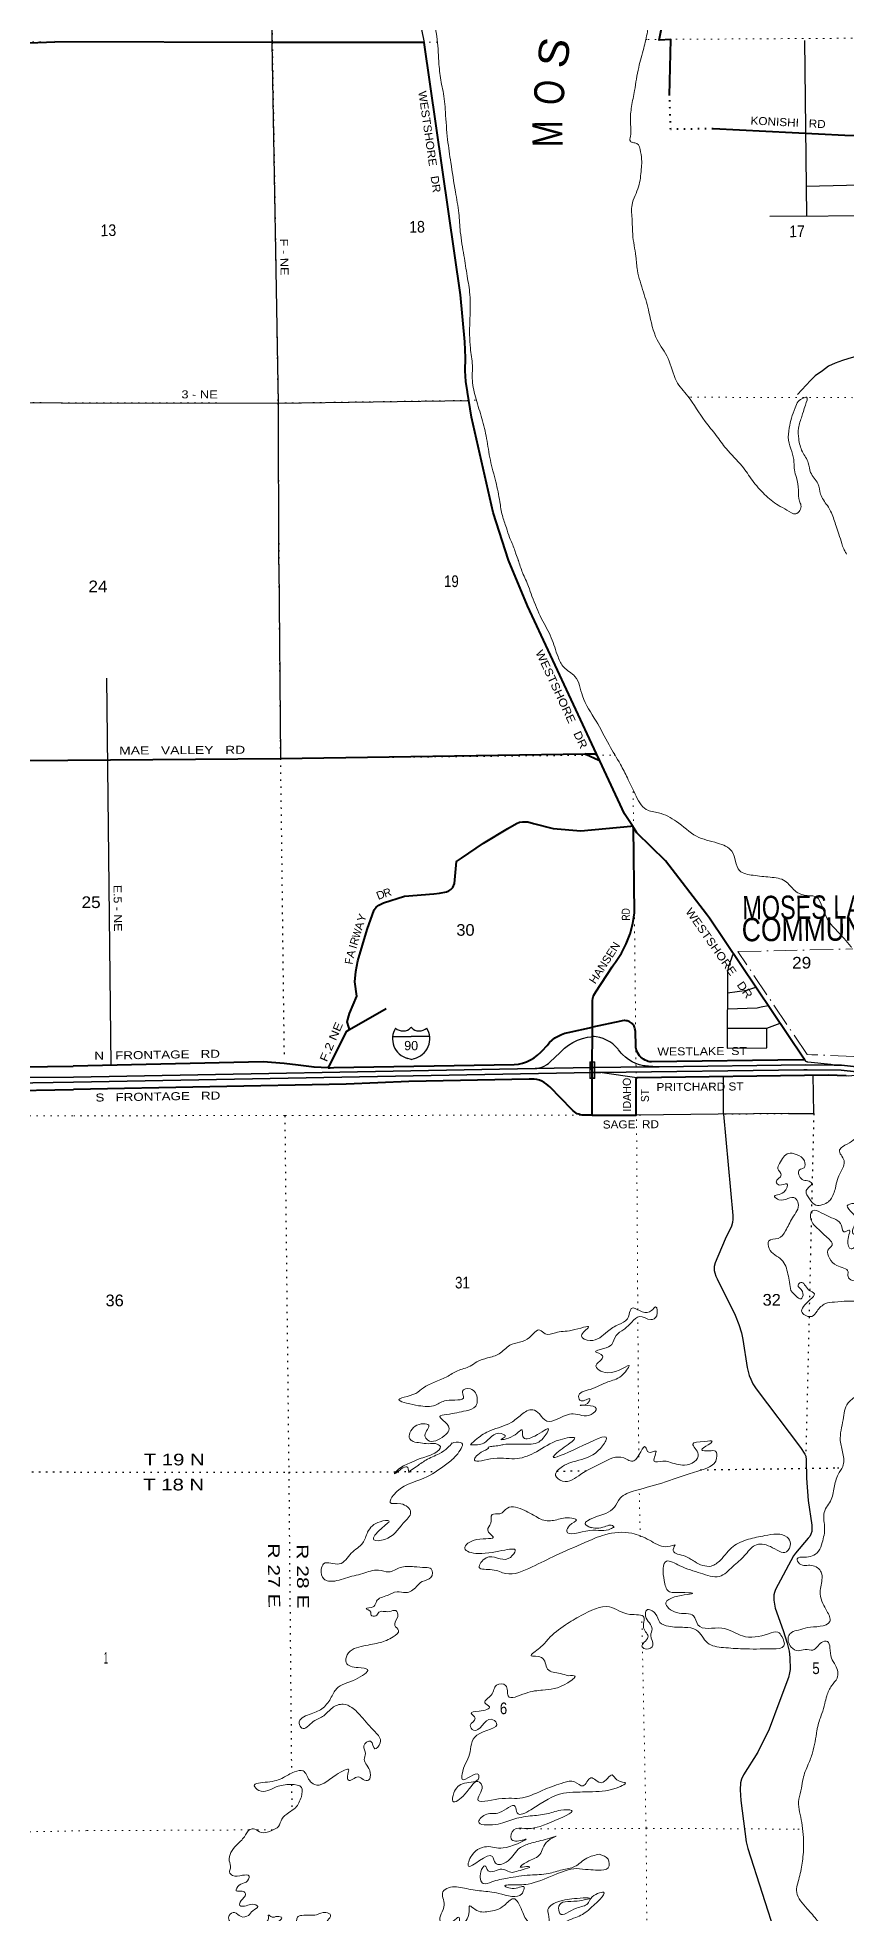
# Model space of a CAD drawing. Header units: feet. Extents: x 248627 to 501257, y -181930 to 5472.
# Drawn here: x 406063 to 418192, y -154041 to -125913 of the extents above; entities that cross this region are included whole.
import ezdxf
from ezdxf.enums import TextEntityAlignment as Align

# ---------------------------------------------------------------- set-up
doc = ezdxf.new("R2010")
doc.units = ezdxf.units.FT
doc.header["$LTSCALE"] = 70
for name, pattern in [('DOT_DASHED', [7.7, 5, -1.2, 0.3, -1.2]), ('DOTTED', [1.5, 0.3, -1.2]), ('MEDIUM_DASHED', [4.5, 3, -1.5])]:
    doc.linetypes.add(name, pattern=pattern)
for name, color, linetype, lineweight in [('15', 7, 'Continuous', 25), ('18', 7, 'Continuous', 35), ('19', 7, 'Continuous', 25), ('26', 7, 'Continuous', 40), ('27', 7, 'Continuous', 40), ('29', 7, 'Continuous', 25), ('39', 7, 'Continuous', 13), ('41', 7, 'MEDIUM_DASHED', 13), ('44', 7, 'DOT_DASHED', 13), ('53', 7, 'DOTTED', 40), ('6', 7, 'DOTTED', 25), ('61', 7, 'Continuous', 13), ('7', 7, 'DOTTED', 13)]:
    doc.layers.add(name, color=color, linetype=linetype, lineweight=lineweight)
doc.layers.add('30', color=7, linetype='Continuous')

msp = doc.modelspace()

# ---------------------------------------------------------------- linework, layer by layer
at = {"layer": '15'}
for p, q in [((411388.89, -140889.79), (411665.3, -140889.79)), ((411661.6, -140758.32), (411664.5, -140755.41)), ((411667.67, -140757.79), (411664.24, -140755.41)), ((411665.3, -141235.37), (411601.41, -141217.41)), ((411664.77, -141235.63), (411728.4, -141216.89))]:
    msp.add_line(p, q, dxfattribs=at)
msp.add_lwpolyline([(411940.66, -140889.79), (411664.77, -140889.79), (411665.3, -140889.79)], dxfattribs=at)
for centre, radius, start, end in [((411691.52, -140924.89), 306.13, 148.44438, 254.43371), ((411542.92, -140642.29), 165.66, 227.34212, 315.81153), ((411786.61, -140642.29), 165.66, 224.18848, 312.69412), ((411638.01, -140924.89), 306.13, 283.08091, 31.62481)]:
    msp.add_arc(centre, radius, start, end, dxfattribs=at)
at = {"layer": '18'}
for p, q in [((406599.9, -141499.77), (413525.49, -141373.28)), ((406601.26, -141575.54), (414379.31, -141433.13)), ((413525.49, -141373.28), (414379.59, -141358.11))]:
    msp.add_line(p, q, dxfattribs=at)
for points in [[(414379.31, -141433.13), (414416.01, -141432.46), (414510.26, -141431.29)], [(414379.59, -141358.11), (414417, -141357.45), (415196, -141347.77), (415385.33, -141345.42)], [(418528.61, -141442.44), (418113.26, -141396.29), (417601.61, -141393.25), (417581.27, -141393.13), (417551.61, -141393.5), (414510.26, -141431.29)], [(415385.33, -141345.42), (417575.68, -141318.2), (418007.53, -141320.76)], [(420823.39, -142014.95), (420806.38, -142009.7), (420256.93, -141840.25), (419981.24, -141751.04), (419314.76, -141535.37), (419280.39, -141524.25), (419264.76, -141519.87), (419131.51, -141482.53), (418656.27, -141381.26), (418117.63, -141321.41), (418007.53, -141320.76)], [(389867.24, -141747.84), (393600.61, -141680.31), (398973.74, -141595.14), (404336.8, -141513.98), (406599.91, -141500.38)], [(389891.76, -141840.25), (390040.61, -141843.81), (398949.54, -141701.81), (406601.27, -141576.35)]]:
    msp.add_lwpolyline(points, dxfattribs=at)
at = {"layer": '19'}
for points in [[(413525.49, -141373.28), (413547.3, -141369.34), (413586.01, -141362), (413623.74, -141350.65), (413660.07, -141335.42), (413694.62, -141316.48), (413700, -141312.75), (413723.58, -141296.39), (413750, -141271.35), (413892.36, -141136.36), (413917.29, -141111.36), (413942.29, -141087.81), (413963.13, -141068.18), (414024.22, -141020.71), (414089.93, -140979.89), (414159.55, -140946.16), (414232.32, -140919.9), (414307.43, -140901.38), (414357, -140894.55), (414381.78, -140891.05)], [(415385.33, -141345.42), (415352, -141343.95), (415221, -141338.15), (415195.67, -141336.04), (415171, -141333.22), (415146.96, -141329.92), (415088.24, -141315.96), (415031.31, -141295.93), (414976.77, -141270.06), (414925.24, -141238.63), (414877.28, -141201.99), (414833.41, -141160.54), (414815.56, -141139.73), (414800.5, -141122.18), (414775.61, -141089.73), (414768.37, -141080.3), (414730.68, -141039.75), (414688.97, -141003.36), (414643.67, -140971.53), (414595.3, -140944.61), (414544.38, -140922.89), (414491.46, -140906.62), (414437.14, -140895.96), (414407, -140893.28), (414381.78, -140891.05)], [(415048.3, -141510.93), (414530.37, -141434.29), (414510.26, -141431.29)], [(418007.53, -141320.76), (417957.53, -141310.56), (417613.5, -141275.96), (417613.2, -141275.94), (417607.14, -141275.11), (417601.2, -141273.66), (417595.44, -141271.59), (417589.93, -141268.93), (417587.81, -141267.62), (417565.17, -141242.63)], [(418186.1, -141477.48), (418228.06, -141480.18), (418270.07, -141478.49), (418311.68, -141472.41), (418330.42, -141468.2), (418451.93, -141448.06), (418517.76, -141443.23), (418528.61, -141442.44)]]:
    msp.add_lwpolyline(points, dxfattribs=at)
at = {"layer": '26'}
for p, q in [((414495.38, -136760.17), (414444.92, -136651.95)), ((410742.33, -140786.8), (411292.55, -140472.85)), ((414381.78, -140891.05), (414382.46, -140753.71)), ((404366.98, -141366.99), (406596.94, -141333.84)), ((414379.31, -141433.13), (414379.59, -141358.11))]:
    msp.add_line(p, q, dxfattribs=at)
for points in [[(415539.68, -126780.43), (415560.37, -125944.05), (415380.98, -125951.46), (415554.72, -125100.13), (416394.09, -123257.51), (420019.84, -123206.93), (420082.87, -123237.89), (420114, -123291.56), (420131.83, -123395.72), (420138.06, -123869.16)], [(404269.63, -126027.41), (404432.34, -126021.3), (404693.47, -125991.36), (404820.31, -125984.59), (404907.34, -126045.82), (404992.55, -126165.57), (405045.94, -126244.19), (405077.04, -126212.79), (405102.16, -126183.63), (405136.95, -126089.61), (405208.46, -126006.31), (405288.44, -125987.19), (405688.53, -126004.44), (406322.31, -125978.05)], [(413122.78, -133751.36), (412893, -133035.05), (412569, -131603.05), (412511, -131230.05), (412509.85, -131224.64), (412485.18, -131068.21), (412477, -130910.05), (412480, -130715.05), (412469, -130476.05), (412404, -129772.05), (411858, -125989.05), (409596, -125986.05), (406322.31, -125978.05)], [(419798, -127440.05), (419771.1, -127439.18), (418165.51, -127381.81), (416195.27, -127280.46)], [(414444.92, -136651.95), (413410.44, -134433.43), (413122.77, -133751.36)], [(406514.93, -136748.19), (409704.4, -136725.04), (414267.46, -136654.69)], [(414267.46, -136654.69), (414420.12, -136652.34), (414444.92, -136651.95)], [(414495.38, -136760.17), (414470.58, -136748.69), (414291.63, -136665.88), (414267.46, -136654.69)], [(404350.98, -136754.9), (404362.97, -136754.9), (406514.93, -136748.19)], [(414981.85, -137733.81), (414865.68, -137554.31), (414495.38, -136760.17)], [(410742.33, -140786.8), (410730.71, -140749.57), (410706.58, -140672.24), (410742.41, -140546.25), (410848.37, -140286.56), (410818.94, -140073.81), (410833.03, -139917.57), (410863.3, -139755.46), (411006.18, -139285.6), (411108.53, -138993.8), (411141.61, -138952.44), (411182.19, -138921.07), (411250.71, -138888.79), (411563.81, -138789.27), (412004.86, -138751), (412089.67, -138740.2), (412192.96, -138719.9), (412231.7, -138705.13), (412261.15, -138689.07), (412290.72, -138655.3), (412312.63, -138597.3), (412347.06, -138268.84), (412418.16, -138215.33), (412748.93, -137993.68), (413115.94, -137770.33), (413242.48, -137695.59), (413290.43, -137677.13), (413332.46, -137671.98), (413412.17, -137673.44), (413497.12, -137695.46), (413793.88, -137770.2), (414209.83, -137805.89), (414956.47, -137736.15), (414981.85, -137733.81)], [(414382.46, -140753.71), (414384.34, -140370.74), (414384.43, -140351.04), (414387.63, -140320.74), (414388.04, -140317.62), (414392.68, -140298.32), (414399.31, -140279.6), (414404, -140269.76), (414418.2, -140244.83), (414434.66, -140219.76), (414678.49, -139848.52), (414700.35, -139815.25), (414712.98, -139798.52), (414729.95, -139776.06), (414816.8, -139642.1), (414889.17, -139499.79), (414946.26, -139350.7), (414987.46, -139196.45), (415012.31, -139038.75), (414996.72, -137758.81), (414981.85, -137733.81)], [(417565.17, -141242.63), (417548.37, -141217.62), (416138.64, -139118.77), (416095.04, -139055.28), (415479.68, -138259.47), (415049.75, -137838.72), (414981.85, -137733.81)], [(410422.19, -141358.76), (410451.66, -141359.6), (410504.74, -141357.72), (413209.13, -141311.39), (413272.89, -141303.91), (413335.52, -141289.81), (413396.34, -141269.25), (413454.67, -141242.43), (413509.88, -141209.67), (413561.36, -141171.32), (413608.55, -141127.79), (413627.33, -141107.68), (413702.15, -141024.53), (413737.85, -140983.17), (413777.67, -140945.77), (413821.19, -140912.73), (413867.92, -140884.43), (413917.36, -140861.17), (413968.95, -140843.2), (414019.17, -140831.27), (414381.49, -140753.92), (414382.46, -140753.71)], [(410422.19, -141358.76), (410434.18, -141335.16), (410700.77, -140810.51), (410742.33, -140786.8)], [(414379.59, -141358.11), (414379.92, -141270.05), (414381.78, -140891.05)], [(417565.17, -141242.63), (417540.18, -141242.93), (415270.01, -141269.98), (415244.06, -141270.29), (415220.01, -141264.44), (415199.22, -141257.77), (415174.25, -141246.75), (415150.57, -141233.19), (415128.44, -141217.23), (415108.1, -141199.03), (415089.77, -141178.82), (415073.65, -141156.8), (415059.92, -141133.21), (415048.74, -141108.32), (415040.21, -141082.39), (415034.46, -141055.77), (415031.45, -141028.09), (415030.99, -141005.77), (415027.65, -140840.69), (415027.12, -140814.73), (415025.09, -140790.69), (415024.56, -140786.53), (415020.66, -140769.93), (415015.04, -140753.82), (415007.78, -140738.4), (414998.94, -140723.81), (414988.62, -140710.24), (414976.95, -140697.81), (414964.03, -140686.67), (414950.03, -140676.94), (414935.08, -140668.74), (414919.36, -140662.13), (414903.03, -140657.21), (414886.28, -140654.02), (414869.29, -140652.6), (414860.32, -140652.79), (414829.67, -140655.63), (414810.32, -140659.88), (414382.46, -140753.71)], [(410422.19, -141358.76), (410211.24, -141352.77), (409972.86, -141320.84), (409759.19, -141297.08), (409446, -141269.05), (406596.94, -141333.84)], [(414376.62, -142071), (414377, -142046), (414378.98, -141520.05), (414379.31, -141433.13)], [(415048.3, -141510.93), (415048.38, -141510.87), (415050.52, -141509.6), (415052.78, -141508.55), (415055.14, -141507.75), (415057.57, -141507.2), (415060.04, -141506.91), (415061.1, -141506.86), (417916.07, -141465.36), (418186.1, -141477.48)], [(388242.92, -142443.63), (388367.21, -142445.68), (388393.89, -142446.12), (388417.21, -142444.2), (388449.6, -142441.54), (388504.19, -142431.23), (388557.41, -142415.27), (388608.67, -142393.83), (388648.98, -142371.77), (388673.98, -142353.77), (388698.98, -142339.53), (389005.26, -142165.04), (389030.26, -142150.8), (389055.26, -142135.96), (389140.74, -142092.1), (389256.53, -142047.28), (389376.38, -142014.8), (389498.96, -141995.03), (389607.89, -141988.32), (393610.57, -141917.87), (398953.52, -141820.59), (404368.91, -141725.39), (406603.24, -141686.17)], [(414376.62, -142071), (414351.62, -142071.11), (414269.73, -142071.47), (414254.91, -142071.66), (414229.26, -142069.87), (414203.94, -142065.41), (414179.23, -142058.33), (414155.39, -142048.7), (414132.69, -142036.64), (414111.37, -142022.27), (414091.67, -142005.75), (414073.81, -141987.26), (413744.08, -141647.02), (413720.35, -141623.91), (413690.19, -141599.78), (413657.68, -141578.94), (413623.16, -141561.61), (413587.02, -141547.99), (413549.66, -141538.21), (413511.48, -141532.4), (413472.9, -141530.61), (413434.35, -141532.86), (411631.71, -141566.56), (411163.08, -141583.86), (410689.12, -141604.58), (406603.24, -141686.17)], [(414376.62, -142071), (414401.62, -142071.06), (415040.02, -142072.57), (415037.83, -141529.73)], [(415037.82, -141529.73), (415038.05, -141527.25), (415038.53, -141524.8), (415039.27, -141522.42), (415040.26, -141520.13), (415041.47, -141517.96), (415042.91, -141515.93), (415044.55, -141514.05), (415046.38, -141512.36), (415048.3, -141510.93)]]:
    msp.add_lwpolyline(points, dxfattribs=at)
at = {"layer": '29'}
for p, q in [((417561.32, -125954.91), (417594.63, -128587.79)), ((417588.98, -128141.32), (419780.4, -128085.69)), ((417042.75, -128591.75), (418869.09, -128578.66)), ((404313.29, -131378.95), (406418, -131389.08)), ((409680, -133813.68), (409704.4, -136724.17)), ((407097.13, -135516.52), (407162.57, -141320.98)), ((416348.12, -142056.32), (416346.93, -141487.1))]:
    msp.add_line(p, q, dxfattribs=at)
at = {"layer": '29', "linetype": 'DOTTED'}
msp.add_line((417700.2, -142048.11), (417582.29, -147186.34), dxfattribs=at)
at = {"layer": '29'}
for points in [[(412092.97, -116585.61), (412133.76, -120541.99), (412109.19, -120558.29), (412060.25, -120566.93), (412028.07, -120563.98), (410855.7, -120585.98), (410814.81, -120596.9), (410790.26, -120621.46), (410776.23, -120653.05), (410779.73, -120677.61), (410794.15, -120762.23), (411323.45, -123269.28), (411435.7, -123872.89), (411561.98, -124518.62), (411858, -125989.05)], [(409680, -133813.68), (409677, -131393.88), (409582, -125987.05), (409514, -120599.05), (409503, -120161.05)], [(418906, -130508.05), (418578.47, -130625.6), (418213.67, -130730.51), (418130.56, -130755.37), (418022.71, -130794.22), (417923.5, -130841.69), (417832.9, -130910.74), (417724.45, -130984.55), (417651.72, -131053.16), (417457.19, -131265)], [(406418, -131389.08), (409660.74, -131396.1), (412531.89, -131355.74)], [(416494.21, -139648.15), (416424.21, -139840.42), (416409.45, -139910.84), (416403.4, -141064.37), (416995.42, -141060.12), (416998.53, -140767.56)], [(416407.74, -140236.45), (416697.57, -140198.23), (416833.02, -140152.59)], [(416406.49, -140475.6), (416852.34, -140459.74), (416913.01, -140448.85), (417016.39, -140425.59)], [(416404.96, -140766.33), (416998.53, -140767.56), (417195.05, -140691.59)], [(417322.74, -142048.27), (417700.2, -142048.11), (417691.99, -141468.62)], [(417322.74, -142048.27), (416267.55, -142055.15), (415040.02, -142072.57)], [(416348.12, -142056.32), (416486.74, -143573.45), (416486.74, -143630.32), (416483.89, -143681.49), (416467.8, -143732.94), (416370.65, -143930.72), (416223.07, -144283.71), (416209.66, -144340.38), (416208.24, -144401.51), (416216.77, -144433.5), (416233.95, -144483.34), (416252.29, -144523.76), (416524.71, -145067.27), (416576.26, -145208.94), (416616.05, -145336.88), (416638.61, -145434.16), (416703.98, -145854.62), (416732.57, -145973.75), (416755.3, -146027.77), (416789.4, -146101.69), (416838.44, -146172.83), (417502.56, -147053.26), (417565.24, -147152.22), (417582.29, -147186.34), (417586.62, -147236.86), (417591.25, -147513.04), (417615.75, -147846.67), (417673.54, -148217.31), (417673.24, -148283.79), (417670.39, -148312.22), (417659.03, -148352.03), (417641.39, -148388.71), (417617.24, -148415.01), (417425.99, -148638.48), (417398.88, -148680.37), (417129.43, -149181.31), (417110.55, -149227.73), (417102.02, -149265.4), (417102.02, -149345.01), (417110.55, -149405.43), (417122.21, -149463.86), (417243.13, -149798.5), (417302.38, -149989.7), (417330.8, -150109.11), (417342.17, -150203.9), (417347.85, -150380.63), (417339.21, -150430.25), (417322.28, -150502.88), (417176.83, -150887.82), (417032.45, -151278.76), (416862.48, -151622.43), (416645.91, -151962.84), (416617.49, -152025.39), (416603.75, -152080.99), (416597.6, -152187.45), (416608, -152345.16), (416688.54, -152965.06), (416710.92, -153066.81), (417144.38, -154404.93)]]:
    msp.add_lwpolyline(points, dxfattribs=at)
at = {"layer": '39'}
msp.add_line((412302.72, -146976.53), (412272.17, -146994.43), dxfattribs=at)
for points in [[(417233.56, -117908.67), (417303, -118163.05), (417301, -118495.05), (417275, -118727.05), (417270, -118999.05), (417252, -119221.05), (417215, -119620.05), (417147, -119958.05), (417101, -120263.05), (417044, -120546.05), (416926, -120933.05), (416805, -121348.05), (416683, -121683.05), (416594, -122017.05), (416486, -122357.05), (416378, -122701.05), (416260, -122984.05), (416120, -123226.05), (415987, -123458.05), (415858, -123773.05), (415783, -124038.05), (415656, -124365.05), (415508, -124494.05), (415390, -124851.05), (415323, -125134.05), (415266, -125458.05), (415207, -125825.05), (415153, -126072.05), (415076, -126361.05), (415014, -126709.05), (414970, -126949.05), (414952, -127165.05), (414952, -127393.05), (414952, -127469.05), (414990, -127487.05), (415047, -127500.05), (415105, -127629.05), (415122, -127772.05), (415114, -127889.05), (415075, -128149.05), (414977, -128419.05), (414978, -128655.05), (414986, -128864.05), (415034, -129195.05), (415058, -129404.05), (415148, -129729.05), (415230, -130033.05), (415353, -130444.05), (415517, -130724.05), (415642, -131064.05), (415811, -131289.05), (416073, -131668.05), (416238, -131878.05), (416389, -132077.05), (416627, -132340.05), (416782, -132555.05), (416965, -132764.05), (417167, -132924.05), (417299, -133000.05), (417431, -133055.05), (417494, -133004.05), (417509, -132923.05), (417487, -132865.05), (417470, -132698.05), (417441, -132510.05), (417410, -132397.05), (417404, -132281.05), (417373, -132122.05), (417322, -131952.05), (417334, -131767.05), (417366, -131619.05), (417423, -131465.05), (417468, -131369.05), (417543, -131321.05), (417593, -131306.05), (417575, -131426.05), (417522, -131594.05), (417473, -131768.05), (417476, -131931.05), (417530, -132123.05), (417619, -132291.05), (417654, -132435.05), (417764, -132602.05), (417803, -132758.05), (417905, -132929.05)], [(413666, -119979.05), (413632, -120068.05), (413597, -120246.05), (413521, -120497.05), (413465, -120734.05), (413372, -121117.05), (413286, -121370.05), (413180, -121650.05), (413089, -121919.05), (412894, -122276.05), (412820, -122482.05), (412701, -122694.05), (412552, -122880.05), (412420, -123149.05), (412187, -123397.05), (412133, -123523.05), (412050, -123706.05), (411975, -123906.05), (411910, -124057.05), (411857, -124150.05), (411801, -124157.05), (411766, -124110.05), (411725, -123950.05), (411696, -123807.05), (411660, -123717.05), (411623, -123678.05), (411583, -123574.05), (411527, -123468.05), (411497, -123390.05), (411491, -123286.05), (411479, -123280.05), (411467, -123373.05), (411470, -123471.05), (411460, -123574.05), (411492, -123757.05), (411581, -124019.05), (411626, -124155.05), (411677, -124309.05), (411765, -124635.05), (411836, -124858.05), (411858, -124952.05), (411919, -125200.05), (411975, -125511.05), (412055, -125947.05), (412082, -126315.05), (412115, -126584.05), (412144, -126716.05), (412178, -127030.05), (412212, -127444.05), (412260, -127789.05), (412329, -128225.05), (412379, -128546.05), (412402, -128826.05), (412457, -129183.05), (412505, -129490.05), (412545, -129767.05), (412544, -130176.05), (412553, -130569.05), (412582, -130828.05), (412582, -131055.05), (412638, -131334.05), (412724, -131624.05), (412796, -131925.05), (412852, -132248.05), (412934, -132575.05), (412994, -132874.05), (413032, -133080.05), (413092, -133262.05), (413141, -133411.05), (413213, -133586.05), (413234, -133654.05), (413272, -133754.05)], [(417905, -132929.05), (417965, -133041.05), (418037, -133241.05), (418078, -133357.05), (418121, -133499.05), (418150, -133577.05), (418167, -133611.05), (418191.63, -133658.68)], [(413474.75, -134290.48), (413425.09, -134143.99), (413335.55, -133935.95), (413270.02, -133749.33)], [(413474.75, -134290.48), (413621.08, -134626.78), (413764.93, -134911.93), (413866.57, -135199.87), (413951.76, -135353.27), (414121.25, -135495.05), (414232.98, -135784.82), (414436.78, -136161.44), (414632.22, -136520.1), (414802.32, -136810.81), (414906.46, -137012.16), (415021.4, -137255.58), (415190.47, -137487.93), (415374.47, -137538.87), (415642.31, -137666.76), (415944, -137888.62), (416257.68, -137991.5), (416473.12, -138114.32), (416588.88, -138404.01), (416793.34, -138474.7), (417045.34, -138502.25), (417273.73, -138560.42), (417417.11, -138704.7), (417629.73, -138781.27), (417704.26, -138785.93), (417884.73, -139094.56), (418053.52, -139310.82), (418254.74, -139540.57), (418269.19, -139557.16)], [(419754.23, -141789.83), (419658.72, -141805.01), (419482.48, -141737.83), (419392.39, -141763.64), (419356.65, -141905.19), (419276.58, -142043.53), (419248.67, -142287.57), (419192.71, -142423.45), (419094.32, -142435.33), (418964.56, -142379.36), (418925.36, -142323.73), (418731.66, -142293.1), (418573.88, -142360.42), (418371.22, -142392.34), (418267.9, -142466.7), (418130.45, -142545.72), (418089.02, -142592.78), (418156.18, -142750.53), (418145.66, -142839.28), (418066.06, -143003.78), (418032.15, -143135.23), (417964.93, -143317.61), (417921.56, -143368.72), (417835.81, -143412.57), (417733.33, -143420.5), (417635.05, -143323.7), (417584.79, -143211.92), (417618.11, -143160.99), (417671.18, -143089.57), (417612.25, -143056.44), (417527.34, -143033.86), (417486.61, -142891.71), (417556.45, -142858.22), (417560.72, -142757.51), (417438.26, -142659.14), (417321.28, -142643.19), (417189.13, -142794.56), (417162.35, -142873.55), (417214.29, -142967.19), (417135.67, -143073.3), (417184.76, -143118.68), (417299.09, -143098.45), (417251, -143224.13), (417113.37, -143293.09), (417178.55, -143338.17), (417423.63, -143315.53), (417469.26, -143393.18), (417382.53, -143610.14), (417277.34, -143807.31), (417168.62, -143918), (417028.41, -143954.8), (417032.47, -144071.46), (417218.52, -144239.1), (417314.83, -144452.67), (417355.38, -144699.48)], [(418393.08, -144553.51), (418278.32, -144549.59), (418214.9, -144490.38), (418215.68, -144419.93), (418047.03, -144326.43), (417936.43, -144215.77), (417914.2, -144095.42), (417975.28, -144021.84), (417882.36, -143886.7), (417755.53, -143768.28), (417658.63, -143635.22), (417680.47, -143504), (417813.79, -143533.74), (417935.61, -143595.89), (418063.42, -143655.92), (418123.35, -143745.38), (418152.85, -143821.32), (418228.86, -143795.76), (418211.43, -143949.05), (418259.96, -144076.96), (418364.73, -143970.37), (418357.1, -143879.94), (418288.04, -143842.97), (418306.25, -143733.96), (418322.23, -143612.9), (418280.69, -143539.2), (418204.29, -143427.91), (418302.32, -143395.9), (418429.68, -143429.78), (418592.33, -143410.67), (418679.77, -143348.68), (418699.74, -143225.54), (418832.46, -143106.35), (418962.78, -143079.79), (419002.94, -143189.75), (419038.16, -143247.46), (418983.22, -143326.97), (418881.59, -143383.19), (418802.26, -143563.78), (418777.18, -143739.34), (418779.54, -143874.15), (418804.28, -144022.62), (418719.63, -144128.85), (418561.4, -144284.73), (418512.87, -144332.33)], [(417355.38, -144699.48), (417524.42, -144815.1), (417530.73, -144716.36), (417466.57, -144614.9), (417506.2, -144579.96), (417622.8, -144688.5), (417710.39, -144749.27), (417647.54, -144836.98), (417526.18, -145030.42), (417674.08, -145088.06), (417751.15, -145008.15), (417877.97, -144897.12), (418010.34, -144872.54), (418207.29, -144858.84), (418432.78, -144866.75), (418610.99, -144931.88), (418658.28, -145104.1), (418550.66, -145277.16), (418445.85, -145381.74), (418453.3, -145576.83), (418442.54, -145766.22), (418377.16, -146053.22), (418417.21, -146157.14), (418217.98, -146384.22), (418139.93, -146637.24), (418099.14, -146949.95), (418138.77, -147144.45), (418136.13, -147337.71), (418065.8, -147457.75), (418008.85, -147652.02), (417950.1, -147858.39), (417891.35, -147950.05), (417852.95, -148055.42), (417864.53, -148256.47), (417828.19, -148478.53), (417770.14, -148610.42), (417676.81, -148680.57), (417560.42, -148698.83), (417452.16, -148720.95), (417489.71, -148796.74), (417667.21, -148821.64), (417813.91, -148925.6), (417823.9, -149036.11), (417797.47, -149249.94), (417836.19, -149392.12), (417898.58, -149507.7), (417943.54, -149661.84), (417797.94, -149734.97), (417605.09, -149752.62), (417470.96, -149791.33), (417366.96, -149827.47), (417327.51, -149872.47), (417362.77, -150046.92), (417466.38, -150103.37), (417570.62, -150081.32), (417689.51, -150091.2), (417816.3, -149978.16), (417906.6, -149964.42), (417944.43, -150056.3), (417965.25, -150210.89), (418027.54, -150320.43), (418051.01, -150511.2), (417968.51, -150625.43), (417896.74, -150777.71), (417866.57, -150892.98), (417822.92, -151042.73), (417759.93, -151237.1), (417748.89, -151295.67), (417682.34, -151631), (417618.97, -151803.25), (417540.31, -152022.06), (417516.6, -152161.37), (417477.26, -152327.14), (417512.84, -152634.41), (417549.23, -152987.97), (417531.8, -153255.97), (417483.81, -153502.4), (417445.46, -153724.5), (417602.68, -153969.15), (417752.69, -154147.51), (417946.01, -154385.46), (418126.16, -154561.26), (418279.39, -154693.27), (418376.82, -154856.51), (418486.79, -155160.4), (418710.03, -155383.7), (418927.06, -155597.06), (419080.39, -155735.11), (419305.57, -155839.63), (419432.93, -155988.23), (419694.21, -156086.04), (420024.97, -156130.25), (420265.29, -156180.15), (420485.49, -156230.42), (420645.57, -156293.88), (420965.39, -156287.97), (421150.05, -156262.42)], [(411650.96, -147405.09), (411634.58, -147427.63), (411613.12, -147351.55), (411540.85, -147360.94), (411413.56, -147445.8), (411458.94, -147394.65), (411638.21, -147290.71), (411785.96, -147225.59), (412017.81, -147136.77), (412102.64, -147040.61), (412063.82, -147007.11), (411920.79, -146997.68), (411803.85, -146983.74), (411694.84, -146963.61), (411643.81, -146922.29), (411646.31, -146835.7), (411853.17, -146699.04), (411927.95, -146717.79), (411872.3, -146871.78), (411913.81, -146943.47), (412158.18, -146880.59), (412231.15, -146796.72), (412174.65, -146672.98), (412094.72, -146589.92), (412194.8, -146559.9), (412487.55, -146502.16), (412633.23, -146433.05), (412655.6, -146332.01), (412552.23, -146174.92), (412434.16, -146211.32), (412451.66, -146291.5), (412191.09, -146348.64), (412031.34, -146418.01), (411775.96, -146426.75), (411594.18, -146387.85), (411482.78, -146345.63), (411732.48, -146242.39), (411847.73, -146159.76), (412198.95, -145994.27), (412360.33, -145902.73), (412548.27, -145834.86), (412651.77, -145770.55), (412811.7, -145711.24), (412983.66, -145649.7), (413146.41, -145521.91), (413440.15, -145405.79), (413595.1, -145292.23), (413672.59, -145351.18), (413827.19, -145332.22), (414078.06, -145295.38), (414324.76, -145250.57), (414218.37, -145379.34), (414346.36, -145449.43), (414607.57, -145313.78), (414778.79, -145209.98), (414906.07, -145125.11), (414977.67, -144962.78), (415129.59, -145020.35), (415270.07, -144999.64), (415329.5, -144946.22), (415345.91, -145078.75), (415256.38, -145136.76), (415090.56, -145089.5), (414971.29, -145172.21), (414852.54, -145285.1), (414737.43, -145375.78), (414671.37, -145509.84), (414547.69, -145570.49), (414427.81, -145619), (414535.52, -145679.4), (414516.39, -145736.1), (414437.35, -145818.07), (414610.4, -145933.62), (414932.55, -145831.06), (414816.46, -145980.13), (414614.82, -146070.4), (414347.16, -146182.01), (414174, -146289.87), (414211.33, -146353.58), (414341.62, -146325.01), (414306.61, -146394.09), (414198.46, -146422.25), (414440.71, -146468.09), (414363.82, -146558.07), (414096.05, -146548.93), (413855.98, -146627.83), (413697.57, -146658.93), (413587.01, -146550.28), (413487.32, -146487.72), (413317.58, -146561.3), (413162.74, -146680.89), (412852.94, -146799.32), (412649.89, -146923.83), (412552.85, -147012.17)], [(412552.85, -147012.17), (412753.64, -146988.33), (413016.72, -146844.6), (413075.79, -146885.77), (413018.17, -146927.09), (413196.41, -146879.52), (413329.73, -146794.54), (413337.42, -146888.99), (413520.39, -146881.58), (413725.81, -146777.16), (413645.7, -146913.48), (413552.37, -146983.64), (413305.21, -147002.29), (413053.7, -147006.94)], [(410019.77, -152291.83), (410021.32, -152150.91), (409861.6, -152107.57), (409642.92, -152143.81), (409382.24, -152194.92), (409312.61, -152125.76), (409508.82, -152069.81), (409749.1, -152002.98), (409914.6, -151917.4), (410045.13, -151902.92), (410138.15, -152044.1), (410215.72, -152107.07), (410539.14, -151962.22), (410728.99, -151888.27), (410708.52, -151983.24), (410723.66, -152043.34), (410871.66, -151992.3), (410946.8, -152031.17), (411025.45, -152041.79), (411051.67, -151930.61), (410999.34, -151814.85), (410961.68, -151733.02), (410980.24, -151644.12), (410954.05, -151527.88), (411057.48, -151459.55), (411119.81, -151571.1), (411200.72, -151481.05), (411123.4, -151317.45), (410914.1, -151085.83), (410776.96, -150953.52), (410647.31, -150903.59), (410483.25, -150956.93), (410354.56, -151076.04), (410197.14, -151163.48), (410025.81, -151261.24), (409986.32, -151189.52), (410136.9, -151055.91), (410326.57, -150971.9), (410456.68, -150818.55), (410546.63, -150669.97), (410831.93, -150531.86), (411010.38, -150381.64), (410871.06, -150354.03), (410690.63, -150276.86), (410706.72, -150161.84), (410953.88, -150028.46), (411204.5, -149977.54), (411394.17, -149893.53), (411476.99, -149797.41), (411419.33, -149721.99), (411463.23, -149586.34), (411435.56, -149500.3), (411335.2, -149514.23), (411180.46, -149525.14), (411137.12, -149578.27), (411064.5, -149567.54), (411059.66, -149521.34), (410988.31, -149468.31), (411106.45, -149435.94), (411145.34, -149358.74), (411310.81, -149271.15), (411452.74, -149218.22), (411585.74, -149229.85), (411745.14, -149140.36), (411828.31, -149064.35), (411962.02, -149001.51), (411965.83, -148874.64), (411882.97, -148854.03), (411709.7, -148841.13), (411498.68, -148855.09), (411328.8, -148920.62), (411177.41, -148893.23), (410938.86, -148943.93), (410680.48, -149011.09), (410423.72, -149056.09), (410356.77, -149025.12), (410318.02, -148880.93), (410352.78, -148797.77), (410586.21, -148799.49), (410766.5, -148639.18), (410938.85, -148485.05), (411012.49, -148324.69), (411200.86, -148166.23), (411331.43, -148153.76), (411212.79, -148272.68), (411105.02, -148437.7), (411267.91, -148432.68), (411545.35, -148190.06), (411657.14, -148024.97), (411508.04, -147898.92), (411348.71, -147877.71), (411399.14, -147770.11), (411855.45, -147516.13), (412177.88, -147314.95), (412342.36, -147171.03), (412425.7, -146990.36), (412302.72, -146976.53)], [(411648.19, -147406), (411737.59, -147344.93), (411885.51, -147244.08), (412083.85, -147146.58), (412214.96, -147055.82), (412278.84, -146985.22)], [(412818.69, -147047.11), (412819.07, -147047.5), (412745.67, -147107.22), (412615.25, -147242.47), (412898.54, -147219.12), (413254.71, -147220.59), (413544.64, -147116.61), (413897.63, -146937.01), (414116.49, -146910.82), (413959.99, -147050.57), (413795.48, -147192.49), (414163.39, -147060.9), (414593.56, -146922.14), (414501.56, -147068.75), (414180.72, -147245.75), (413932.86, -147338.88), (413828.58, -147473.64), (413934.7, -147558.23), (414210.55, -147454.51), (414529.45, -147281.57), (414852.16, -147211.2), (415003.83, -147254.69), (415179.28, -147048.17), (415226.92, -147125.79), (415331.24, -147107.76), (415307.7, -147257.13), (415440.53, -147258.7), (415527.27, -147271.19), (415765.51, -147317.1), (415913.5, -147266.06), (415969.89, -147154.33), (415886.75, -147002.9), (416063.12, -146963.42), (416179.75, -146959.25), (416120.33, -147012.68), (416021.06, -147088.98), (416132.01, -147105.04), (416228.7, -147111.31), (416244.58, -147213.66), (415964.29, -147408.02), (415478.19, -147569.96), (415027.73, -147699.04), (414796.38, -147816.03), (414712.19, -147948.4), (414391.1, -148111.32), (414271.86, -148196.04), (414361.27, -148256.77)], [(412819.07, -147047.5), (412890.68, -147035.65), (412991.54, -147023.88), (413055.41, -147007.07)], [(414710.06, -148243.51), (414655.56, -148275.5), (414342.09, -148299.4), (413998.2, -148309.78), (414040.93, -148222.45), (414142.07, -148138.06), (414036.91, -148107.8), (413824.22, -148141.92), (413630.98, -148137.44), (413537.61, -148090.86), (413366.98, -147999.42), (413106.76, -147961.96), (412995.57, -148046.53), (412877.11, -148060.8), (412859.25, -148189.94), (412812.81, -148295.45), (412892.99, -148392.59), (412650.24, -148433.3), (412467.45, -148565.49), (412676.08, -148644.15), (413218.96, -148622.05), (413120.08, -148720.48), (412789.89, -148708.47), (412685.75, -148851.28), (412881.53, -148885.9), (413081.76, -148944.59), (413480.42, -148844.64), (413829.53, -148673.16), (414268.8, -148479.88), (414570.55, -148361.6), (414972.59, -148340.08), (415235.99, -148443.9), (415479.16, -148542.05), (415621.52, -148513.26)], [(414321.98, -148243.36), (414419.47, -148263.53), (414540.5, -148250.09), (414695.14, -148233.28), (414701.86, -148243.36)], [(415621.52, -148513.26), (415594.88, -148600.29), (415771.39, -148683.57), (415915.69, -148765.44), (416162.32, -148831.33), (416301.61, -148742.21), (416493.18, -148537.41), (416720.69, -148430.56), (416969.23, -148375.65), (417301.65, -148399.7), (417351.58, -148493.37), (417293.39, -148617.22), (417050.57, -148539.18), (416818.86, -148521.33), (416664.62, -148675.12), (416486.42, -148839.43), (416285.77, -148986.03), (416005.26, -148938.88), (415691.4, -148825.94), (415490.99, -148757.18), (415457.9, -149049.63), (415523.04, -149207.42), (415712.54, -149228.07), (415883.76, -149239), (415615.11, -149294.28), (415483.84, -149381.23), (415643.38, -149529.23), (415897.78, -149578.88), (415964.52, -149712.49), (416321.53, -149762.25), (416633.45, -149879.26), (417023.21, -149845.89), (417163.66, -149823.17), (417221.11, -149886.51), (417253.8, -150028.81), (417081.52, -150072.24), (416634.83, -150072.44), (416346.77, -150053.61), (416108.11, -149983.56), (415941.76, -149791.4), (415763.97, -149750.41), (415524.25, -149734.71), (415394.46, -149676.73), (415325.68, -149541.14), (415196.03, -149491.21), (415179.52, -149582.08), (415277.48, -149775.5), (415257.09, -149874.5), (415289.8, -150018.8), (415192.23, -150076.96), (415127.23, -150041.93), (415215.31, -149901.43), (415150.41, -149757.72), (415155.63, -149596.61), (414943.65, -149556.25), (414637.87, -149445.17), (414211.55, -149573.8), (413978.57, -149712.95), (413724.68, -149920.92), (413594.29, -150058.18), (413463.54, -150175.31), (413620.97, -150202.59), (413710.53, -150376.04), (413902.86, -150442.93), (414018.15, -150477.02)], [(414018.15, -150477.02), (414120.84, -150481.16), (414013.95, -150581.76), (413635.59, -150691.39), (413376.89, -150740.45), (413120.02, -150779.41), (413081.02, -150621.13), (412946.15, -150617.59), (412866.26, -150765.99), (412769.68, -150880.48), (412837.15, -150941.62), (412683.36, -151006.86), (412563.21, -151039.27), (412624.89, -151114.61), (412550.33, -151222.65), (412599.88, -151294.19), (412864.58, -151128.29), (412946.06, -151185.15), (412647.45, -151367.78), (412539.75, -151651.54), (412428.28, -151949.46), (412431.67, -152027.89), (412673.93, -151959.01), (412678.76, -152005.21), (412464.92, -152087.65), (412304.5, -152233.51), (412290.6, -152358.55), (412469.83, -152252.6), (412687.98, -152071.46), (412718.82, -152109.13), (412710.78, -152224), (412664.34, -152329.51), (412974.1, -152323.79), (413331.96, -152307.11), (413673.77, -152178.03), (413951.7, -152078.3), (414114.49, -152067.24), (414242.3, -152127.27), (414358.93, -152008.38), (414519.14, -152079.89), (414680.09, -151964.21), (414749.79, -152037.39), (414879.48, -152089.34), (414801.81, -152135.05), (414384.7, -152215.21), (414137.32, -152221.79), (413948.46, -152237.36), (413457.84, -152485.93), (413255.46, -152533.94), (413223.56, -152435.91), (412987.76, -152528.83), (412797.03, -152552.48), (412676.24, -152663.39), (412926.51, -152707.07), (413186.76, -152631.82), (413451.42, -152578.63), (413692.34, -152548.01), (413906.68, -152493.73), (414069.68, -152494.75), (413762.92, -152671.49), (413366.17, -152765.36), (413205.57, -152786.44), (413163.69, -152922.07), (413327.04, -152943.2), (413375.07, -152928.22), (413087.5, -153052.28), (412829.72, -153038.93), (412572.46, -153170.48), (412522.96, -153330.39), (412884.63, -153186.85), (412930.65, -153286.63), (413089.34, -153271.63), (413271.04, -153077.07), (413424.58, -152997.75), (413642.87, -152939.38), (413837.06, -152883.46), (413711.54, -152954.21), (413596.37, -153155.59), (413397.16, -153269.96), (413297.9, -153346.27), (413394.34, -153338.45), (413440.68, -153341.61), (413328.74, -153383.94), (413138.18, -153417.65), (413024.76, -153375.46), (412819.95, -153399.37), (412770.4, -153327.83), (412709.57, -153415.5), (412746.87, -153591.92), (412873.2, -153567.45), (413111.65, -153510.72), (413448.87, -153464.23), (413720.13, -153443.12), (413932.43, -153386.87), (414114.66, -153337.21), (414297.55, -153211.06), (414485.68, -153153.25)], [(409720.16, -155282.1), (409415.94, -155374.27), (409146.33, -155375.22), (409159.18, -155304.54), (409461.78, -155234.55), (409652.26, -155196.81), (409846.77, -155159.01), (409868.33, -155126.41), (409873.45, -155073.98), (409925.08, -155034.79), (409973.31, -154917.16), (409885.87, -154864.44), (409770.93, -154850.46), (409863.67, -154746.1), (410029.77, -154809.45), (410307.67, -154822.43), (410640.94, -154780.05), (410853.55, -154741.9), (411013.13, -154777.2), (411114.23, -154805.52), (411259.83, -154847.11), (411332.63, -154867.9), (411431.27, -154870.1), (411425.76, -154785.67), (411473.26, -154740.52), (411313.64, -154588.49), (411013.83, -154588), (410778.81, -154610.45), (410616.97, -154675.83), (410512.34, -154675.75), (410509.94, -154653.66), (410599.26, -154583.58), (410923.49, -154370.29), (411022.22, -154263.81), (410946.31, -154180.68), (410736.59, -154269.08), (410525.01, -154365.57), (410421.93, -154339.3), (410493.03, -154263.52), (410435.9, -154218.28), (410381.24, -154199.17), (410457.42, -154068.95), (410384.2, -154024.01), (410245.97, -154058.77), (410024.82, -154068.89), (409960.91, -154096.24), (409934.8, -154213.45), (409806.63, -154248.02), (409674.05, -154260.54), (409658.7, -154188.36), (409727.69, -154106.58), (409656.86, -154083.74), (409578.59, -154095.25), (409525.73, -154064.02), (409520.97, -154136.57), (409449.47, -154190.22), (409539.28, -154263.02), (409507.39, -154394.44), (409375.27, -154433.1), (409149.81, -154541.93), (409231.89, -154403.55), (409286.69, -154315.99), (409244.94, -154230.22), (409055.51, -154213.6), (408935.63, -154147.38), (408938.28, -154068.84), (409016.02, -154027.15), (409113.66, -154087.74), (409224.01, -154069.6), (409293.21, -153999.89), (409366.54, -153936.14), (409281.46, -153903.5), (409193.31, -153925.26), (409096.61, -153918.99), (409139.14, -153819.59), (409180.35, -153760.46), (409163.45, -153714.48), (409042.48, -153700.61), (409085.24, -153615.29), (409189.06, -153569.1), (409233.77, -153479.71), (409136.97, -153467.41), (408988.13, -153470.16), (408938.93, -153418.74), (408954, -153360.1), (408938.01, -153251.71), (409044.54, -153016.28), (409165.05, -152889.27), (409247.7, -152783.08), (409320, -152775.71), (409413.48, -152828.32), (409563.92, -152801.39), (409675.43, -152734.93), (409727.83, -152625.28), (409828.75, -152528.82), (409930.07, -152454.49), (410019.77, -152291.83)], [(414485.68, -153153.25), (414617.76, -153227.29), (414620.03, -153356.05), (414469.73, -153391.03), (414320.71, -153383.72), (414147.4, -153368.81), (413805.04, -153465.7), (413417.04, -153599.67), (413143.62, -153612.77), (413069.3, -153620.18), (413208.94, -153665.91), (413359.52, -153647.02), (413352.18, -153687.41), (413323.03, -153746.32), (412976.85, -153740.64), (412720.65, -153703.1), (412462.37, -153661.58), (412226.86, -153655.87), (412141.43, -153717.83), (412158.93, -153912.73), (412102.94, -154161.32), (412208.41, -154209.69), (412385.6, -154101.76), (412399.26, -154192.07), (412531.58, -154050.76), (412543.47, -153925.75), (412624.92, -153980.6), (412824.69, -154013.14), (413058.51, -153922.28), (413197.55, -153819.08), (413325.37, -153993.83), (413371.53, -154101.66), (413441.4, -154184.9), (413634.43, -154292.03), (413734.26, -154133.2), (413715.48, -153980.58), (413892.38, -153856.56), (414040.74, -153825.64), (414197.42, -153810.67), (414338.26, -153810.08), (414155.92, -153853.7), (413879.65, -153933.27), (413893.59, -154039.68), (414143.71, -153960.59), (414311.54, -153893.09), (414358.44, -153813.73), (414550.02, -153723.65), (414321.29, -153989.52), (414132.1, -154101.69), (413949.03, -154217.78), (414002.35, -154275.17), (414141.35, -154284.67), (413965.23, -154452.96), (414008.82, -154528.64), (414247.4, -154479.95), (414613.77, -154374.57), (415069.45, -154199.1), (415173.2, -154263.6), (414728.98, -154404.64), (414228.49, -154548.73), (414057.2, -154648.5), (414184.06, -154768.93), (414098.67, -154832.9), (413955.99, -154728.87), (413805.27, -154624.98), (413577.55, -154605.04), (413383.01, -154640.83), (413498.19, -154783.61), (413550.35, -154889.32), (413324.5, -154861.29), (413010.89, -154762.43), (412854.1, -154656.64), (412657.58, -154579.77), (412557.71, -154621.86), (412725.09, -154757.64), (412852.66, -154918.31), (412537.29, -154948.29), (412393.45, -155007.3), (412467.81, -155231.34), (412360.92, -155331.94), (412108.96, -155306.4), (411979.13, -155361.13), (411927.58, -155519.07), (412188.93, -155620.91), (412207.53, -155763.46), (412127.39, -155783.06), (412206.86, -155954.68), (412089.04, -156005.16), (412029.47, -156050.53), (412149.42, -156120.77), (412179.27, -156216.83), (412122.28, -156294.36), (412036.78, -156352.29), (411973.12, -156393.72), (411930.6, -156378.41), (411815.45, -156352.36), (411823.04, -156555.49)]]:
    msp.add_spline(points, degree=3, dxfattribs=at)
at = {"layer": '44'}
for p, q in [((416564.37, -139618.11), (418287.39, -139578.18)), ((417600.36, -141160.51), (416564.37, -139618.11))]:
    msp.add_line(p, q, dxfattribs=at)
msp.add_lwpolyline([(419362.15, -141386.46), (418943.12, -141289.52), (418300.1, -141192.28), (417673.91, -141163.84), (417600.36, -141160.51)], dxfattribs=at)
at = {"layer": '53'}
msp.add_lwpolyline([(416195.27, -127280.46), (415556.05, -127290.55), (415539.68, -126780.43)], dxfattribs=at)
at = {"layer": '6'}
for p, q in [((411458.99, -147416.37), (411626.36, -147415.72)), ((411642.65, -147415.65), (412030.93, -147414.14)), ((413846.3, -147407.05), (414291.53, -147405.31)), ((409871.47, -152106.18), (409874.91, -152491.39))]:
    msp.add_line(p, q, dxfattribs=at)
for points in [[(409188.27, -93862.36), (409425, -115247.05), (409514, -120599.05), (409582, -125987.05), (409668, -131394.05), (409680, -133813.67)], [(409679.97, -133821.34), (409704.12, -136723.86), (409759.21, -141203.92)], [(409769.98, -142079.86), (409829.63, -147422.74), (409869.92, -151933.92)], [(375417, -147615.05), (377613.65, -147580.84), (382952.56, -147529.86), (388303.54, -147466.81), (393658.54, -147409.81), (399005.49, -147378.97), (404404.72, -147414.61), (406704.69, -147421.56)], [(415999.39, -147388.97), (418058.04, -147359.28), (418096.92, -147358.95)], [(406704.69, -147421.56), (409829.63, -147422.74), (411431.96, -147416.48)]]:
    msp.add_lwpolyline(points, dxfattribs=at)
at = {"layer": '61'}
for p, q in [((414418.25, -141270.13), (414417.75, -141520.13)), ((414417.75, -141520.13), (414342.75, -141519.98))]:
    msp.add_line(p, q, dxfattribs=at)
msp.add_lwpolyline([(414342.75, -141519.98), (414343.25, -141269.98), (414418.25, -141270.13)], dxfattribs=at)
msp.add_lwpolyline([(414410.23, -141278.1), (414351.22, -141277.99), (414350.76, -141512), (414409.77, -141512.11)], close=True, dxfattribs=at)
at = {"layer": '7'}
for p, q in [((417646.46, -142044.79), (416336.81, -142057.17)), ((415077.5, -147197), (415063.62, -145100.22)), ((415098.9, -148394.9), (415084.61, -147687.02)), ((415131.24, -149997.16), (415122.79, -149578.2)), ((406801.7, -152799.02), (409244.14, -152787.92)), ((409356.24, -152787.41), (409589.41, -152786.35))]:
    msp.add_line(p, q, dxfattribs=at)
for points in [[(434043.03, -125701.25), (430780, -125742.05), (425504, -125833.05), (420170, -125912.05), (415199, -125942.05), (415181.89, -125942.26)], [(406322.31, -125978.05), (404269.2, -125975.02), (398929.72, -126042.18), (393510.96, -126039.75), (388147.69, -126011.06), (382748.27, -126040.16), (377560.81, -125912.17), (375070.62, -125999.48)], [(412060.35, -125981.92), (409582, -125987.05), (406310, -125978.05)], [(375166.63, -131389.37), (377594.68, -131312.45), (382796.69, -131451.99), (388195.2, -131398.74), (393552.8, -131437.72), (398931.85, -131403.34), (404313.29, -131378.95), (406418, -131389.08)], [(406418, -131389.08), (409668, -131394.05), (412631.07, -131351.88)], [(415816.95, -131306.53), (415851, -131306.05), (420214, -131318.05), (422727.76, -131283.45)], [(406514.06, -136749.54), (409704.12, -136723.86), (414707.32, -136671.68), (414718.29, -136671.52)], [(406514.93, -136748.19), (404350.98, -136754.9), (398951.73, -136753.28), (393604.71, -136766.19), (388242.53, -136776.82), (382818.25, -136839.86), (377615, -136728.05), (375238, -136781.05)], [(415062.91, -144992.39), (415043.56, -142069.4), (414993.21, -137205.26)], [(402072.77, -142074.52), (404368.76, -142077.7), (406610.53, -142080.7)], [(415106.45, -142068.81), (415043.56, -142069.4), (409769.94, -142076.26), (406610.19, -142080.43)], [(415255.28, -160296.34), (415227.06, -158132.91), (415187.1, -152763.92), (415132.25, -150047.23)], [(406801.7, -152799.02), (404458.76, -152844.15), (399043.4, -152868.89), (395201.08, -152889.66)], [(413287.33, -152771.66), (415187.1, -152763.92), (417463.01, -152776.22), (417516.85, -152776.97)]]:
    msp.add_lwpolyline(points, dxfattribs=at)

# ---------------------------------------------------------------- texts
at = {"layer": '15'}
msp.add_text('90', height=140, dxfattribs=at).set_placement((411664.96, -141097.9), align=Align.CENTER)
at = {"layer": '27'}
for s, rotation, width, p in [('WESTSHORE   DR', 278.213, 1.1, (411771.99, -126723.2)), ('KONISHI   RD', 357.113, 1.1, (416750.7, -127216.09)), ('WESTSHORE   DR', 294.999, 1.15, (413525.69, -135130.19)), ('MAE   VALLEY   RD', 0.393, 1.3, (407287.18, -136664.34)), ('WESTSHORE   DR', 304.999, 1.15, (415771.17, -139017.16)), ('RD', 90.593, 0.8, (414943.77, -139152.98)), ('HANSEN', 57.078, 1.05, (414423.9, -140113.37)), ('N   FRONTAGE   RD', 0.981, 1.25, (406915.59, -141241.3)), ('WESTLAKE  ST', 0.393, 1.15, (415356.73, -141176.75)), ('S   FRONTAGE   RD', 0.991, 1.25, (406932.16, -141867.24)), ('ST', 90.123, 0.95, (415229.93, -141874.32)), ('PRITCHARD ST', 0.393, 1.1, (415343.68, -141708.87)), ('SAGE  RD', 0.393, 1.1, (414537.31, -142271.5))]:
    msp.add_text(s, height=120, rotation=rotation, dxfattribs=dict(at, width=width)).set_placement(p)
for s, rotation, p in [('R', 19.249, (411327.62, -138790.42)), ('R', 72.485, (410871.91, -139478.46)), ('I', 73.094, (410847.31, -139561.81))]:
    msp.add_text(s, height=120, rotation=rotation, dxfattribs=at).set_placement(p, align=Align.CENTER)
for s, rotation, width, p in [('D', 21.344, 1.05, (411228.03, -138822.5)), ('A', 72.485, 1.1, (410944.14, -139249.58)), ('Y', 70.946, 1.1, (410981.18, -139132.1)), ('W', 72.485, 0.85, (410907.88, -139364.48)), ('F', 80.967, 0.9, (410792.13, -139771.14)), ('A', 74.278, 1.05, (410817.38, -139668.36)), ('F.2 NE', 66.669, 1.25, (410521.94, -140994.01))]:
    msp.add_text(s, height=120, rotation=rotation, dxfattribs=dict(at, width=width)).set_placement(p, align=Align.CENTER)
msp.add_text('IDAHO', height=120, rotation=90.123, dxfattribs=at).set_placement((414959.38, -142017.63))
at = {"layer": '30'}
for s, rotation, width, p in [('F - NE', 270.911, 1.2, (409698.78, -128927.58)), ('3 - NE', 359.876, 1.2, (408219.4, -131322.98)), ('E.5 - NE', 270.646, 1.15, (407202.11, -138618.4))]:
    msp.add_text(s, height=120, rotation=rotation, dxfattribs=dict(at, width=width)).set_placement(p)
at = {"layer": '41'}
for s, rotation, width, p in [('S', 79.741, 1.1, (413984.89, -126394.94)), ('O', 84.271, 0.8, (413940.07, -126943.72)), ('M', 90.158, 0.8, (413934.26, -127557.24))]:
    msp.add_text(s, height=450, rotation=rotation, dxfattribs=dict(at, width=width)).set_placement(p)
at = {"layer": '44'}
for s, width, p in [('MOSES LAKE', 0.75, (416630.83, -139133.74)), ('COMMUNITY PARK', 0.85, (416622.47, -139464.33))]:
    msp.add_text(s, height=350, rotation=0.36, dxfattribs=dict(at, width=width)).set_placement(p)
at = {"layer": '6'}
for s, rotation, width, p in [('T 19 N', 359.978, 1.3, (407656.04, -147321.92)), ('T 18 N', 359.978, 1.3, (407647.9, -147696.92)), ('R 27 E', 270.64, 1.35, (409516.02, -148491.41)), ('R 28 E', 270.64, 1.35, (409947.6, -148504.17))]:
    msp.add_text(s, height=175, rotation=rotation, dxfattribs=dict(at, width=width)).set_placement(p)
at = {"layer": '7', "width": 0.9}
for s, p in [('13', (407009.56, -128892.29)), ('18', (411637.44, -128840.81)), ('17', (417335.19, -128907.48))]:
    msp.add_text(s, height=175, rotation=1.112, dxfattribs=at).set_placement(p)
at = {"layer": '7'}
for s, width, p in [('24', 1.1, (406825.87, -134230.13)), ('19', 0.85, (412157.46, -134152.47)), ('25', 1.1, (406723.05, -138965.25)), ('30', 1.05, (412342.12, -139380.64)), ('29', 1.1, (417376.54, -139872.81)), ('31', 0.85, (412323.28, -144669.13)), ('36', 1.05, (407082.26, -144936.02)), ('32', 1.05, (416934.18, -144927.24)), ('1', 0.4, (407058.4, -150294.58)), ('5', 0.85, (417679.57, -150451.74)), ('6', 0.85, (412994.34, -151052.24))]:
    msp.add_text(s, height=175, dxfattribs=dict(at, width=width)).set_placement(p)

doc.saveas('drawing.dxf')
